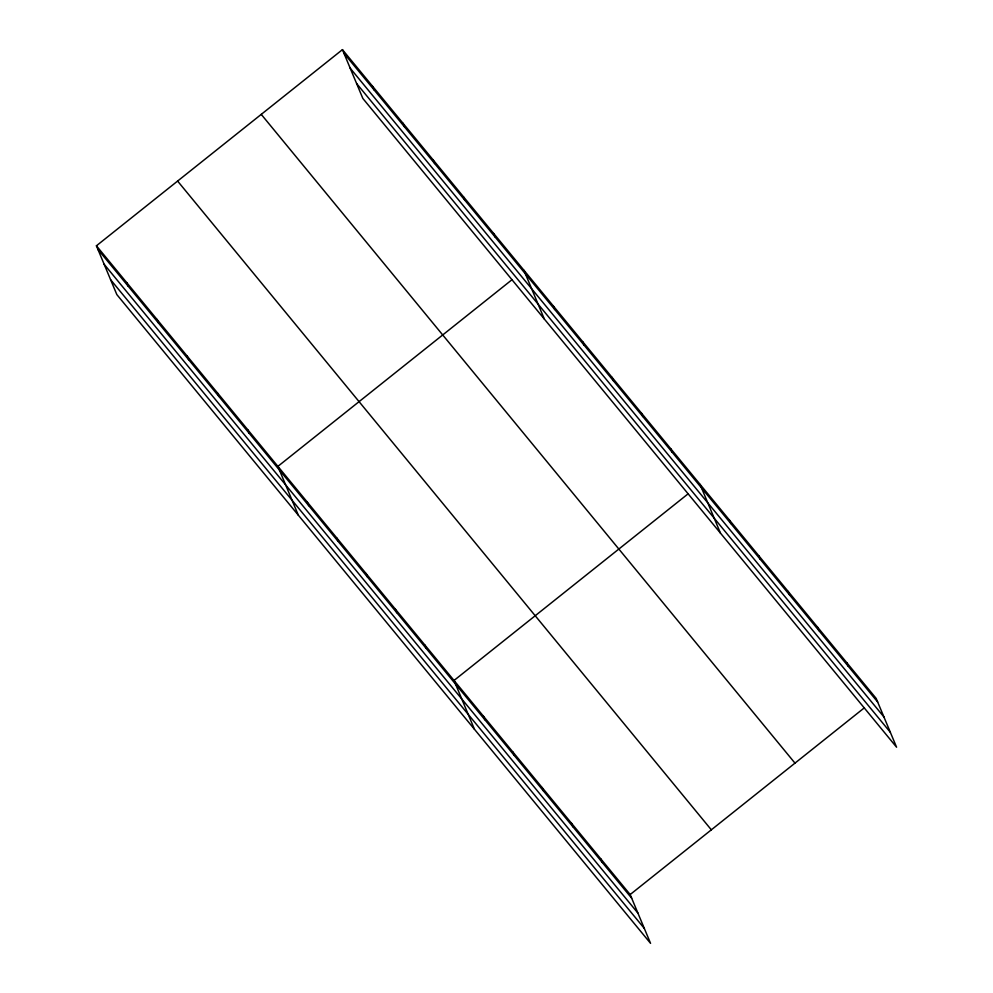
<?xml version="1.0" encoding="UTF-8"?>
<svg xmlns="http://www.w3.org/2000/svg" width="993" height="993" viewBox="0 0 993 993"><rect width="100%" height="100%" fill="white"/><g stroke="black" fill="none" stroke-linecap="round" stroke-linejoin="round"><path stroke-width="1.49" d="M96.42 245.792L630.158 894.556L650.564 943.35L116.839 294.586L96.42 245.792L342.436 49.65L876.161 698.414L896.58 747.208L362.842 98.444L342.436 49.65M512.14 279.604L277.891 466.375L298.31 515.168M688.273 493.695L454.024 680.466L474.443 729.259M630.158 894.556L864.394 707.786M343.95 53.274L877.675 702.026M350.181 68.182L883.919 716.934M356.611 83.536L890.336 732.3M261.246 114.381L794.983 763.133M177.61 181.074L711.336 829.825M97.935 249.417L631.672 898.181M104.178 264.324L637.916 913.088M110.595 279.691L644.333 928.443M846.806 662.728L848.32 666.353M817.45 627.042L818.964 630.667M788.094 591.369L789.609 594.981M758.739 555.683L760.253 559.307M729.383 519.997L730.91 523.621M700.028 484.323L720.446 533.117M670.672 448.637L672.199 452.262M641.317 412.951L642.843 416.576M611.961 377.278L613.488 380.902M582.606 341.592L584.132 345.216M553.25 305.906L554.777 309.531M523.894 270.233L544.313 319.026M493.658 233.467L495.172 237.091M463.408 196.701L464.923 200.325M433.159 159.935L434.686 163.56M402.922 123.182L404.436 126.794M372.673 86.416L374.187 90.04M600.802 858.871L602.317 862.495M571.447 823.197L572.961 826.821M542.091 787.511L543.605 791.136M512.736 751.825L514.25 755.45M483.38 716.152L484.894 719.776M424.669 644.78L426.183 648.404M395.313 609.106L396.828 612.731M365.958 573.42L367.472 577.045M336.602 537.734L338.116 541.359M307.247 502.061L308.761 505.685M247.654 429.609L249.169 433.233M217.405 392.856L218.919 396.468M187.156 356.09L188.67 359.714M156.919 319.324L158.433 322.948M126.67 282.558L128.184 286.183"/></g></svg>
